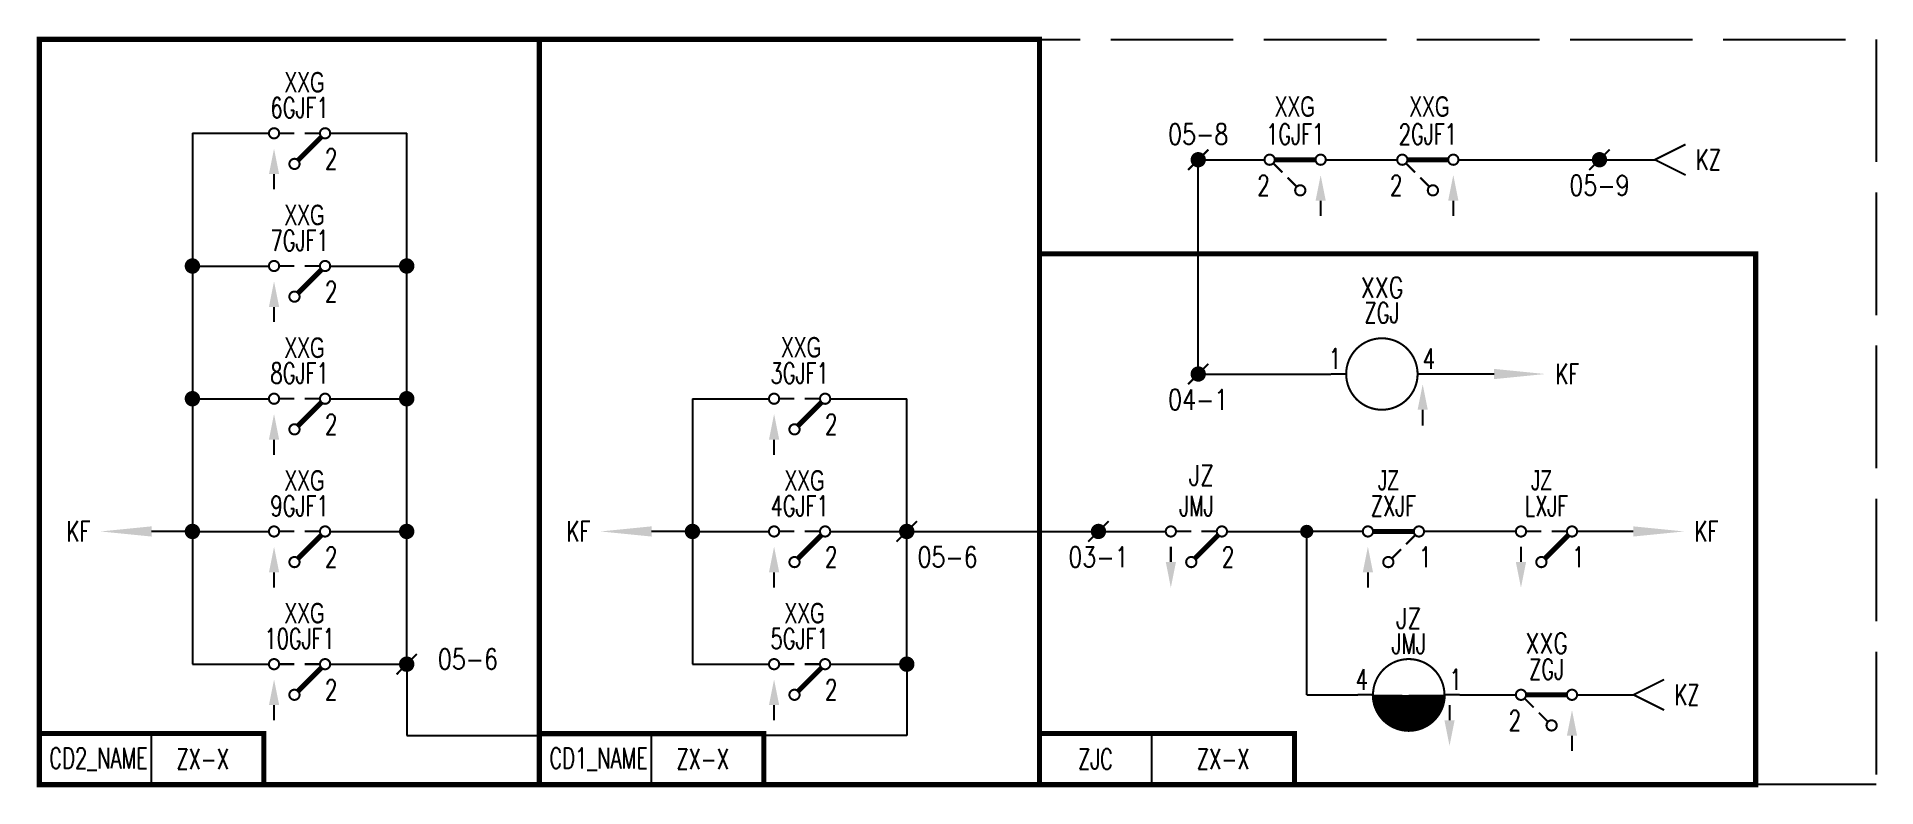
# Model space of a CAD drawing. Header units: millimetres. Extents: x -180 to 0, y -73 to 0.
import ezdxf
from ezdxf.enums import TextEntityAlignment as Align

# ---------------------------------------------------------------- set-up
doc = ezdxf.new("R2010")
doc.units = ezdxf.units.MM
doc.linetypes.add('ACAD_ISO02W100', pattern=[15, 12, -3])
doc.layers.add('hide', color=7, linetype='Continuous')
doc.layers.add('tie', color=7, linetype='Continuous')
doc.styles.add('HZ', font='TXT', dxfattribs={"width": 0.7, "bigfont": 'HZTXT'})

msp = doc.modelspace()

# ---------------------------------------------------------------- linework, layer by layer
at = {"color": 7}
for p, q in [((-165, -9.2), (-165, -61.2)), ((-165, -9.2), (-157.5, -9.2)), ((-151.5, -9.2), (-144, -9.2)), ((-144, -61.2), (-144, -9.2)), ((-66.44, -11.79), (-59.94, -11.79)), ((-66.44, -32.78), (-66.44, -11.79)), ((-53.94, -11.79), (-46.94, -11.79)), ((-40.94, -11.79), (-33.94, -11.79)), ((-33.94, -11.79), (-21.68, -11.79)), ((-165, -22.2), (-157.5, -22.2)), ((-151.5, -22.2), (-144, -22.2)), ((-66.44, -32.78), (-53.44, -32.78)), ((-37.44, -32.78), (-43.44, -32.78)), ((-165, -35.2), (-157.5, -35.2)), ((-151.5, -35.2), (-144, -35.2)), ((-116, -35.2), (-116, -61.2)), ((-116, -35.2), (-108.5, -35.2)), ((-102.5, -35.2), (-95, -35.2)), ((-95, -61.2), (-95, -35.2)), ((-165, -48.2), (-169, -48.2)), ((-165, -48.2), (-157.5, -48.2)), ((-151.5, -48.2), (-144, -48.2)), ((-116, -48.2), (-120, -48.2)), ((-116, -48.2), (-108.5, -48.2)), ((-102.5, -48.2), (-95, -48.2)), ((-95, -48.2), (-82, -48.2)), ((-55.81, -64.2), (-55.81, -48.2)), ((-50.31, -48.2), (-55.81, -48.2)), ((-35.31, -48.2), (-44.31, -48.2)), ((-23.81, -48.2), (-29.31, -48.2)), ((-165, -61.2), (-157.5, -61.2)), ((-151.5, -61.2), (-144, -61.2)), ((-144, -61.2), (-144, -68.2)), ((-116, -61.2), (-108.5, -61.2)), ((-102.5, -61.2), (-95, -61.2)), ((-95, -61.2), (-95, -68.2)), ((-55.81, -64.2), (-50.81, -64.2)), ((-40.81, -64.2), (-35.31, -64.2)), ((-29.31, -64.2), (-23.78, -64.2)), ((-169, -73), (-169, -68)), ((-144, -68.2), (-131, -68.2)), ((-95, -68.2), (-131, -68.2)), ((-120, -73), (-120, -68)), ((-71, -73), (-71, -68))]:
    msp.add_line(p, q, dxfattribs=at)
at = {"linetype": 'ByBlock'}
for p, q in [((-82, -48.2), (-69.62, -48.2)), ((-63.62, -48.2), (-55.81, -48.2))]:
    msp.add_line(p, q, dxfattribs=at)
for points, const_width in [([(-180, -73), (-131, -73), (-131, 0), (-180, 0), (-180, -73)], 0.5), ([(-131, -73), (-82, -73), (-82, 0), (-131, 0), (-131, -73)], 0.5), ([(-44.44, -36.28), (-44.44, -37.85)], 0.2), ([(-20.78, -62.7), (-23.78, -64.2), (-20.78, -65.7)], 0.2), ([(-180, -68), (-180, -73), (-158, -73)], 0.5), ([(-131, -68), (-131, -73), (-109, -73)], 0.5)]:
    msp.add_lwpolyline(points, dxfattribs=dict(const_width=const_width))
at = {"color": 7}
for points, const_width in [([(-157, -9.7, -1), (-157, -8.7, -1), (-157, -9.7)], 0.2), ([(-152, -9.7, -1), (-152, -8.7, -1), (-152, -9.7)], 0.2), ([(-155, -12.7, -1), (-155, -11.7, -1), (-155, -12.7)], 0.2), ([(-59.44, -11.29, -1), (-59.44, -12.29, -1), (-59.44, -11.29)], 0.2), ([(-54.44, -11.29, -1), (-54.44, -12.29, -1), (-54.44, -11.29)], 0.2), ([(-46.44, -11.29, -1), (-46.44, -12.29, -1), (-46.44, -11.29)], 0.2), ([(-41.44, -11.29, -1), (-41.44, -12.29, -1), (-41.44, -11.29)], 0.2), ([(-56.44, -14.29, -1), (-56.44, -15.29, -1), (-56.44, -14.29)], 0.2), ([(-43.44, -14.29, -1), (-43.44, -15.29, -1), (-43.44, -14.29)], 0.2), ([(-157, -22.7, -1), (-157, -21.7, -1), (-157, -22.7)], 0.2), ([(-152, -22.7, -1), (-152, -21.7, -1), (-152, -22.7)], 0.2), ([(-155, -25.7, -1), (-155, -24.7, -1), (-155, -25.7)], 0.2), ([(-157, -35.7, -1), (-157, -34.7, -1), (-157, -35.7)], 0.2), ([(-152, -35.7, -1), (-152, -34.7, -1), (-152, -35.7)], 0.2), ([(-108, -35.7, -1), (-108, -34.7, -1), (-108, -35.7)], 0.2), ([(-103, -35.7, -1), (-103, -34.7, -1), (-103, -35.7)], 0.2), ([(-155, -38.7, -1), (-155, -37.7, -1), (-155, -38.7)], 0.2), ([(-106, -38.7, -1), (-106, -37.7, -1), (-106, -38.7)], 0.2), ([(-157, -48.7, -1), (-157, -47.7, -1), (-157, -48.7)], 0.2), ([(-152, -48.7, -1), (-152, -47.7, -1), (-152, -48.7)], 0.2), ([(-108, -48.7, -1), (-108, -47.7, -1), (-108, -48.7)], 0.2), ([(-103, -48.7, -1), (-103, -47.7, -1), (-103, -48.7)], 0.2), ([(-69.12, -48.7, -1), (-69.12, -47.7, -1), (-69.12, -48.7)], 0.2), ([(-64.12, -48.7, -1), (-64.12, -47.7, -1), (-64.12, -48.7)], 0.2), ([(-49.81, -48.7, -1), (-49.81, -47.7, -1), (-49.81, -48.7)], 0.2), ([(-44.81, -48.7, -1), (-44.81, -47.7, -1), (-44.81, -48.7)], 0.2), ([(-34.81, -48.7, -1), (-34.81, -47.7, -1), (-34.81, -48.7)], 0.2), ([(-29.81, -48.7, -1), (-29.81, -47.7, -1), (-29.81, -48.7)], 0.2), ([(-155, -51.7, -1), (-155, -50.7, -1), (-155, -51.7)], 0.2), ([(-106, -51.7, -1), (-106, -50.7, -1), (-106, -51.7)], 0.2), ([(-67.12, -51.7, -1), (-67.12, -50.7, -1), (-67.12, -51.7)], 0.2), ([(-47.81, -51.7, -1), (-47.81, -50.7, -1), (-47.81, -51.7)], 0.2), ([(-32.81, -51.7, -1), (-32.81, -50.7, -1), (-32.81, -51.7)], 0.2), ([(-157, -61.7, -1), (-157, -60.7, -1), (-157, -61.7)], 0.2), ([(-152, -61.7, -1), (-152, -60.7, -1), (-152, -61.7)], 0.2), ([(-108, -61.7, -1), (-108, -60.7, -1), (-108, -61.7)], 0.2), ([(-103, -61.7, -1), (-103, -60.7, -1), (-103, -61.7)], 0.2), ([(-45.81, -66.02, -0.414214), (-47.62, -64.2)], 3.62), ([(-43.99, -64.2, -0.414214), (-45.81, -66.02)], 3.62), ([(-155, -64.7, -1), (-155, -63.7, -1), (-155, -64.7)], 0.2), ([(-106, -64.7, -1), (-106, -63.7, -1), (-106, -64.7)], 0.2), ([(-34.81, -63.7, -1), (-34.81, -64.7, -1), (-34.81, -63.7)], 0.2), ([(-29.81, -63.7, -1), (-29.81, -64.7, -1), (-29.81, -63.7)], 0.2), ([(-31.81, -66.7, -1), (-31.81, -67.7, -1), (-31.81, -66.7)], 0.2)]:
    msp.add_lwpolyline(points, format="xyb", dxfattribs=dict(at, const_width=const_width))
for points, const_width in [([(-155, -9.2), (-156.5, -9.2)], 0.2), ([(-154.73, -11.93), (-152.36, -9.56)], 0.5), ([(-152.5, -9.2), (-154, -9.2)], 0.2), ([(-67.44, -12.79), (-65.44, -10.79)], 0.2), ([(-28.12, -12.79), (-26.12, -10.79)], 0.2), ([(-18.68, -10.29), (-21.68, -11.79), (-18.68, -13.29)], 0.2), ([(-58.19, -13.04), (-59.13, -12.1)], 0.2), ([(-54.94, -11.79), (-58.94, -11.79)], 0.5), ([(-45.19, -13.04), (-46.13, -12.1)], 0.2), ([(-41.94, -11.79), (-45.94, -11.79)], 0.5), ([(-157, -13.2), (-157, -14.7)], 0.2), ([(-56.76, -14.47), (-57.69, -13.54)], 0.2), ([(-43.76, -14.47), (-44.69, -13.54)], 0.2), ([(-54.44, -15.79), (-54.44, -17.29)], 0.2), ([(-41.44, -15.79), (-41.44, -17.29)], 0.2), ([(-82, -21), (-11.81, -21), (-11.81, -73), (-82, -73), (-82, -21), (-82, -21)], 0.5), ([(-155, -22.2), (-156.5, -22.2)], 0.2), ([(-154.73, -24.93), (-152.36, -22.56)], 0.5), ([(-152.5, -22.2), (-154, -22.2)], 0.2), ([(-157, -26.2), (-157, -27.7)], 0.2), ([(-67.44, -33.78), (-65.44, -31.78)], 0.2), ([(-51.94, -32.78), (-53.44, -32.78)], 0.2), ([(-44.94, -32.78), (-43.44, -32.78)], 0.2), ([(-155, -35.2), (-156.5, -35.2)], 0.2), ([(-154.73, -37.93), (-152.36, -35.56)], 0.5), ([(-152.5, -35.2), (-154, -35.2)], 0.2), ([(-106, -35.2), (-107.5, -35.2)], 0.2), ([(-105.73, -37.93), (-103.36, -35.56)], 0.5), ([(-103.5, -35.2), (-105, -35.2)], 0.2), ([(-157, -39.2), (-157, -40.7)], 0.2), ([(-108, -39.2), (-108, -40.7)], 0.2), ([(-155, -48.2), (-156.5, -48.2)], 0.2), ([(-154.73, -50.93), (-152.36, -48.56)], 0.5), ([(-152.5, -48.2), (-154, -48.2)], 0.2), ([(-106, -48.2), (-107.5, -48.2)], 0.2), ([(-105.73, -50.93), (-103.36, -48.56)], 0.5), ([(-103.5, -48.2), (-105, -48.2)], 0.2), ([(-96, -49.2), (-94, -47.2)], 0.2), ([(-77.22, -49.2), (-75.22, -47.2)], 0.2), ([(-67.12, -48.2), (-68.62, -48.2)], 0.2), ([(-66.85, -50.93), (-64.48, -48.56)], 0.5), ([(-64.62, -48.2), (-66.12, -48.2)], 0.2), ([(-49.31, -48.2), (-45.31, -48.2)], 0.5), ([(-45.13, -48.52), (-46.06, -49.45)], 0.2), ([(-32.81, -48.2), (-34.31, -48.2)], 0.2), ([(-32.54, -50.93), (-30.16, -48.56)], 0.5), ([(-30.31, -48.2), (-31.81, -48.2)], 0.2), ([(-69.12, -51.2), (-69.12, -49.7)], 0.2), ([(-46.56, -49.95), (-47.5, -50.89)], 0.2), ([(-34.81, -51.2), (-34.81, -49.7)], 0.2), ([(-157, -52.2), (-157, -53.7)], 0.2), ([(-108, -52.2), (-108, -53.7)], 0.2), ([(-49.81, -52.2), (-49.81, -53.7)], 0.2), ([(-155, -61.2), (-156.5, -61.2)], 0.2), ([(-152.5, -61.2), (-154, -61.2)], 0.2), ([(-145, -62.2), (-143, -60.2)], 0.2), ([(-106, -61.2), (-107.5, -61.2)], 0.2), ([(-103.5, -61.2), (-105, -61.2)], 0.2), ([(-154.73, -63.93), (-152.36, -61.56)], 0.5), ([(-105.73, -63.93), (-103.36, -61.56)], 0.5), ([(-49.31, -64.2), (-50.81, -64.2)], 0.2), ([(-42.31, -64.2), (-40.81, -64.2)], 0.2), ([(-33.56, -65.45), (-34.5, -64.51)], 0.2), ([(-30.31, -64.2), (-34.31, -64.2)], 0.5), ([(-157, -65.2), (-157, -66.7)], 0.2), ([(-108, -65.2), (-108, -66.7)], 0.2), ([(-41.81, -66.7), (-41.81, -65.2)], 0.2), ([(-32.13, -66.88), (-33.06, -65.95)], 0.2), ([(-180, -68), (-158, -68), (-158, -73)], 0.5), ([(-131, -68), (-109, -68), (-109, -73)], 0.5), ([(-82, -68), (-57, -68), (-57, -73)], 0.5), ([(-82, -68), (-82, -73), (-57, -73)], 0.5), ([(-29.81, -68.2), (-29.81, -69.7)], 0.2)]:
    msp.add_lwpolyline(points, dxfattribs=dict(at, const_width=const_width))
for points, const_width in [([(-66.81, -11.79, 1), (-66.06, -11.79, 1)], 0.75), ([(-27.49, -11.79, 1), (-26.74, -11.79, 1)], 0.75), ([(-165.38, -22.2, 1), (-164.62, -22.2, 1)], 0.75), ([(-144.38, -22.2, 1), (-143.62, -22.2, 1)], 0.75), ([(-51.94, -32.78, 1), (-44.94, -32.78, 1)], 0.2), ([(-66.81, -32.78, 1), (-66.06, -32.78, 1)], 0.75), ([(-165.38, -35.2, 1), (-164.62, -35.2, 1)], 0.75), ([(-144.38, -35.2, 1), (-143.62, -35.2, 1)], 0.75), ([(-165.38, -48.2, 1), (-164.62, -48.2, 1)], 0.75), ([(-144.38, -48.2, 1), (-143.62, -48.2, 1)], 0.75), ([(-116.38, -48.2, 1), (-115.62, -48.2, 1)], 0.75), ([(-95.38, -48.2, 1), (-94.62, -48.2, 1)], 0.75), ([(-76.59, -48.2, 1), (-75.84, -48.2, 1)], 0.75), ([(-56.13, -48.2, 1), (-55.48, -48.2, 1)], 0.65), ([(-144.38, -61.2, 1), (-143.62, -61.2, 1)], 0.75), ([(-95.38, -61.2, 1), (-94.62, -61.2, 1)], 0.75), ([(-49.31, -64.2, 1), (-42.31, -64.2, 1)], 0.2)]:
    msp.add_lwpolyline(points, format="xyb", close=True, dxfattribs=dict(at, const_width=const_width))
for points in [[(-157.5, -13.2), (-156.5, -13.2), (-157, -10.7)], [(-54.94, -15.79), (-53.94, -15.79), (-54.44, -13.29)], [(-41.94, -15.79), (-40.94, -15.79), (-41.44, -13.29)], [(-157.5, -26.2), (-156.5, -26.2), (-157, -23.7)], [(-37.44, -33.28), (-37.44, -32.28), (-32.44, -32.78)], [(-44.94, -36.28), (-43.94, -36.28), (-44.44, -33.78)], [(-157.5, -39.2), (-156.5, -39.2), (-157, -36.7)], [(-108.5, -39.2), (-107.5, -39.2), (-108, -36.7)], [(-169, -47.7), (-169, -48.7), (-174, -48.2)], [(-120, -47.7), (-120, -48.7), (-125, -48.2)], [(-23.81, -48.7), (-23.81, -47.7), (-18.81, -48.2)], [(-157.5, -52.2), (-156.5, -52.2), (-157, -49.7)], [(-108.5, -52.2), (-107.5, -52.2), (-108, -49.7)], [(-50.31, -52.2), (-49.31, -52.2), (-49.81, -49.7)], [(-68.62, -51.2), (-69.62, -51.2), (-69.12, -53.7)], [(-34.31, -51.2), (-35.31, -51.2), (-34.81, -53.7)], [(-157.5, -65.2), (-156.5, -65.2), (-157, -62.7)], [(-108.5, -65.2), (-107.5, -65.2), (-108, -62.7)], [(-30.31, -68.2), (-29.31, -68.2), (-29.81, -65.7)], [(-41.31, -66.7), (-42.31, -66.7), (-41.81, -69.2)]]:
    msp.add_solid(points, dxfattribs=at)
at = {"layer": 'hide', "color": 3, "linetype": 'ACAD_ISO02W100'}
msp.add_lwpolyline([(-180, 0), (0, 0), (0, -73), (-180, -73)], close=True, dxfattribs=at)

# ---------------------------------------------------------------- texts
at = {"color": 3, "width": 0.7}
for s, p in [('XXG', (-154, -4.2)), ('XXG', (-56.96, -6.58)), ('XXG', (-43.77, -6.58)), ('XXG', (-154, -17.2)), ('XXG', (-154, -30.2)), ('XXG', (-105.34, -30.16)), ('XXG', (-154, -43.2)), ('XXG', (-105, -43.2)), ('JZ', (-47.81, -43.2)), ('JZ', (-32.81, -43.2)), ('XXG', (-154, -56.2)), ('XXG', (-105, -56.2))]:
    msp.add_text(s, height=2, dxfattribs=at).set_placement(p, align=Align.MIDDLE)
at = {"color": 7, "style": 'HZ', "width": 0.7}
for s, p in [('6GJF1', (-154.5, -7.7)), ('1GJF1', (-56.94, -10.29)), ('2GJF1', (-43.94, -10.29)), ('7GJF1', (-154.5, -20.7)), ('ZGJ', (-48.44, -27.78)), ('8GJF1', (-154.5, -33.7)), ('3GJF1', (-105.5, -33.7)), ('9GJF1', (-154.5, -46.7)), ('4GJF1', (-105.5, -46.7)), ('JMJ', (-66.62, -46.7)), ('ZXJF', (-47.31, -46.7)), ('LXJF', (-32.31, -46.7)), ('10GJF1', (-154.5, -59.7)), ('5GJF1', (-105.5, -59.7)), ('JMJ', (-45.81, -60.2)), ('ZGJ', (-32.31, -62.7))]:
    msp.add_text(s, height=2, dxfattribs=at).set_placement(p, align=Align.CENTER)
for s, p in [('2', (-152, -12.7)), ('2', (-152, -25.7)), ('4', (-44.44, -32.28)), ('KF', (-31.44, -33.78)), ('2', (-152, -38.7)), ('2', (-103, -38.7)), ('KF', (-17.81, -49.2)), ('2', (-152, -51.7)), ('2', (-103, -51.7)), ('2', (-64.12, -51.7)), ('1', (-44.81, -51.7)), ('1', (-29.81, -51.7)), ('2', (-152, -64.7)), ('2', (-103, -64.7)), ('1', (-41.81, -63.7))]:
    msp.add_text(s, height=2, dxfattribs=at).set_placement(p)
for s, p in [('2', (-59.44, -15.29)), ('2', (-46.44, -15.29)), ('1', (-52.44, -32.28)), ('KF', (-175, -49.2)), ('KF', (-126, -49.2)), ('4', (-49.81, -63.7)), ('2', (-34.81, -67.7))]:
    msp.add_text(s, height=2, dxfattribs=at).set_placement(p, align=Align.RIGHT)
at = {"color": 3, "style": 'HZ', "width": 0.8}
for s, p in [('XXG', (-48.42, -25.31)), ('JZ', (-66.12, -43.7)), ('JZ', (-45.81, -57.7)), ('XXG', (-32.3, -60.15))]:
    msp.add_text(s, height=2, dxfattribs=at).set_placement(p, align=Align.CENTER)
at = {"style": 'HZ', "width": 0.7}
msp.add_text('KZ', height=2, dxfattribs=at).set_placement((-19.78, -65.2))
at = {"color": 3, "style": 'HZ', "width": 0.7}
for s, p in [('CD2_NAME', (-174.2, -70.5)), ('ZX-X', (-164, -70.5)), ('CD1_NAME', (-125.2, -70.5)), ('ZX-X', (-115, -70.5))]:
    msp.add_text(s, height=2, dxfattribs=at).set_placement(p, align=Align.MIDDLE)
at = {"color": 7, "style": 'HZ', "width": 0.7}
msp.add_text('ZJC', height=2, dxfattribs=at).set_placement((-76.5, -70.5), align=Align.MIDDLE)
at = {"color": 6, "style": 'HZ', "width": 0.7}
msp.add_text('ZX-X', height=2, dxfattribs=at).set_placement((-64, -70.5), align=Align.MIDDLE)
at = {"layer": 'tie', "color": 3, "style": 'HZ', "width": 0.8}
for s, p in [('05-8', (-66.44, -10.29)), ('05-9', (-27.12, -15.29)), ('04-1', (-66.44, -36.28)), ('05-6', (-91, -51.7)), ('03-1', (-76.22, -51.7)), ('05-6', (-138, -61.7))]:
    msp.add_text(s, height=2, dxfattribs=at).set_placement(p, align=Align.CENTER)
at = {"layer": 'tie', "color": 1, "style": 'HZ', "width": 0.7}
msp.add_text('KZ', height=2, dxfattribs=at).set_placement((-17.68, -12.79))

doc.saveas('drawing.dxf')
